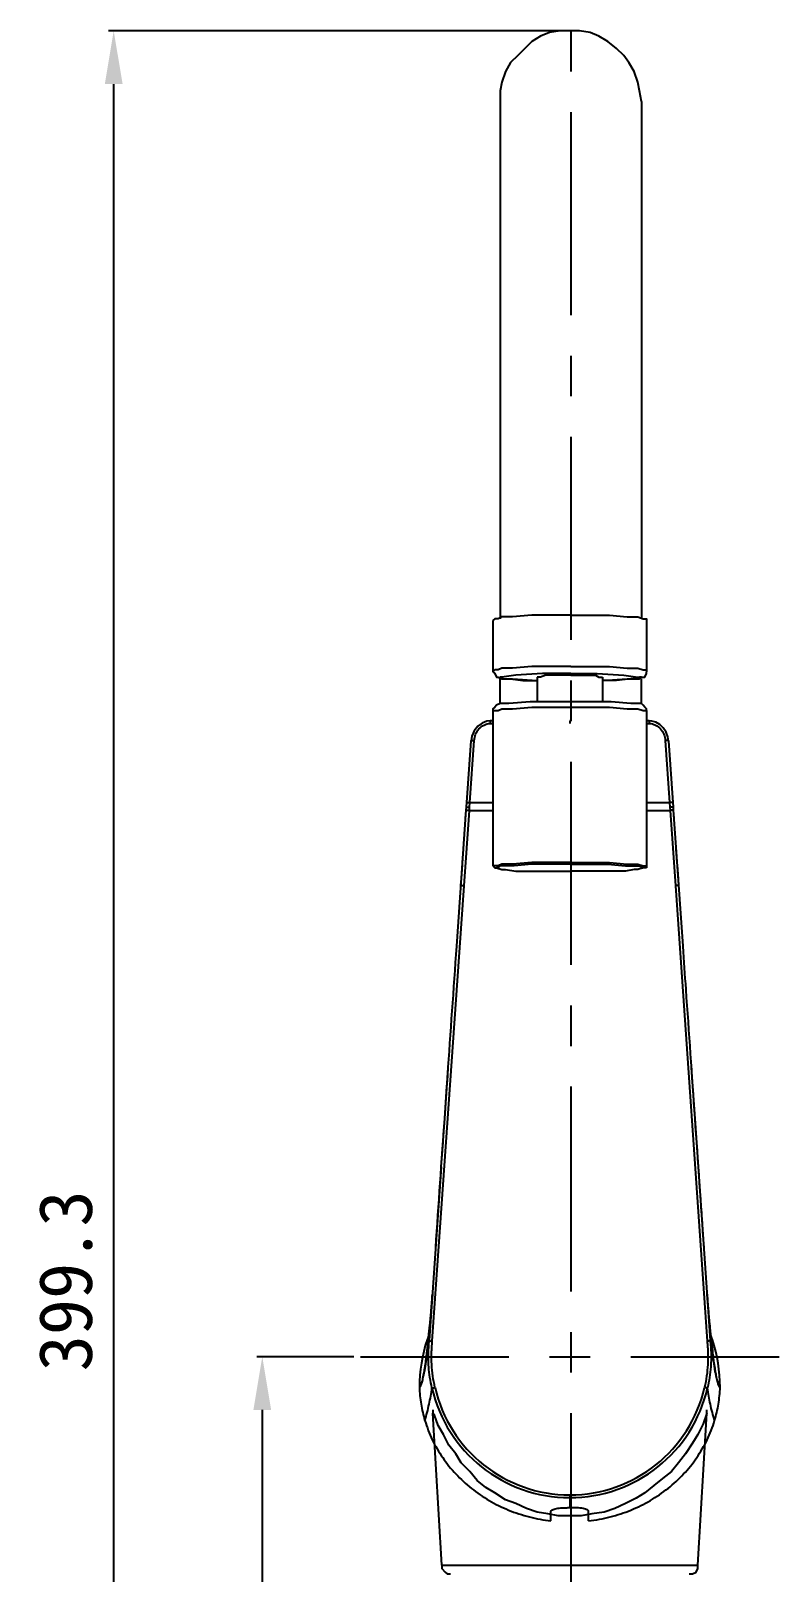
# Model space of a CAD drawing. Header units: millimetres. Extents: x 2041 to 2470, y 3885 to 4533.
# Drawn here: x 2041.2 to 2160.7, y 4262.7 to 4508.9 of the extents above; entities that cross this region are included whole.
import ezdxf

# ---------------------------------------------------------------- set-up
doc = ezdxf.new("R2010")
doc.units = ezdxf.units.MM
doc.styles.get("Standard").update_dxf_attribs({"font": ''})
doc.styles.get('Standard').set_extended_font_data('SimSun')
doc.dimstyles.new('ISO-25-2bei', dxfattribs={"dimscale": 1.7, "dimtxt": 5, "dimasz": 5, "dimexe": 0.5, "dimexo": 0.625, "dimgap": 2, "dimtad": 1, "dimdec": 1, "dimdsep": 46, "dimtxsty": 'Standard', "dimcen": 2.5, "dimclrd": 1, "dimclre": 1, "dimclrt": 3, "dimadec": 0, "dimazin": 0, "dimtfac": 1, "dimtdec": 1, "dimtmove": 0, "dimatfit": 3, "dimfxl": 0, "dimarcsym": 0})

# ---------------------------------------------------------------- blocks, each defined once
blk = doc.blocks.new('*D0')
at = {"color": 1, "lineweight": -2, "transparency": 16777216}
for p, q in [((2092.79, 4297.11), (2077.34, 4297.11)), ((2078.19, 4288.61), (2078.19, 4118.11)), ((2098.72, 4109.61), (2077.34, 4109.61))]:
    blk.add_line(p, q, dxfattribs=at)
at = {"color": 1, "transparency": 16777216}
for points in [[(2076.77, 4288.61), (2079.61, 4288.61), (2078.19, 4297.11)], [(2076.77, 4118.11), (2079.61, 4118.11), (2078.19, 4109.61)]]:
    blk.add_solid(points, dxfattribs=at)
at = {"layer": 'Defpoints', "color": 0, "transparency": 16777216}
for p in [(2093.86, 4297.11), (2078.19, 4109.61), (2099.78, 4109.61)]:
    blk.add_point(p, dxfattribs=at)
at = {"color": 3, "transparency": 16777216, "insert": (2070.54, 4203.36), "char_height": 8.5, "attachment_point": 5, "rotation": 90}
blk.add_mtext('187.5', dxfattribs=at)
blk = doc.blocks.new('*D1')
at = {"color": 1, "lineweight": -2, "transparency": 16777216}
for p, q in [((2126.24, 4508.86), (2053.62, 4508.86)), ((2054.47, 4118.11), (2054.47, 4500.36)), ((2086.97, 4109.61), (2053.62, 4109.61))]:
    blk.add_line(p, q, dxfattribs=at)
at = {"color": 1, "transparency": 16777216}
for points in [[(2053.05, 4500.36), (2055.89, 4500.36), (2054.47, 4508.86)], [(2053.05, 4118.11), (2055.89, 4118.11), (2054.47, 4109.61)]]:
    blk.add_solid(points, dxfattribs=at)
at = {"layer": 'Defpoints', "color": 0, "transparency": 16777216}
for p in [(2054.47, 4508.86), (2127.3, 4508.86), (2088.03, 4109.61)]:
    blk.add_point(p, dxfattribs=at)
at = {"color": 3, "transparency": 16777216, "insert": (2046.82, 4309.23), "char_height": 8.5, "attachment_point": 5, "rotation": 90}
blk.add_mtext('399.3', dxfattribs=at)

msp = doc.modelspace()

# ---------------------------------------------------------------- linework, layer by layer
at = {"color": 7, "linetype": 'Continuous'}
for p, q in [((2114.58, 4398.64), (2114.58, 4398.23)), ((2115.01, 4398.64), (2114.58, 4398.64)), ((2114.58, 4398.23), (2115.01, 4398.23)), ((2127.27, 4398.64), (2127.27, 4398.23)), ((2127.42, 4398.64), (2127.27, 4398.64)), ((2139.96, 4398.64), (2139.55, 4398.64)), ((2139.55, 4398.23), (2139.96, 4398.23)), ((2139.96, 4398.64), (2139.96, 4398.23)), ((2110.78, 4384.88), (2111.52, 4395.48)), ((2111.33, 4385.62), (2112.02, 4395.54)), ((2142.52, 4395.54), (2143.22, 4385.62)), ((2143.02, 4395.48), (2143.76, 4384.88)), ((2109.23, 4362.66), (2110.75, 4384.44)), ((2110.41, 4372.34), (2111.25, 4384.37)), ((2110.75, 4384.44), (2110.78, 4384.88)), ((2111.25, 4384.37), (2111.28, 4384.86)), ((2111.25, 4384.37), (2115.01, 4384.37)), ((2111.28, 4384.86), (2111.33, 4385.62)), ((2111.33, 4385.62), (2115.01, 4385.62)), ((2139.55, 4385.62), (2143.22, 4385.62)), ((2139.55, 4384.37), (2143.3, 4384.37)), ((2143.22, 4385.62), (2143.26, 4384.86)), ((2143.26, 4384.86), (2143.3, 4384.37)), ((2143.3, 4384.37), (2144.14, 4372.34)), ((2143.76, 4384.88), (2143.79, 4384.44)), ((2143.79, 4384.44), (2145.31, 4362.66)), ((2110.65, 4383.03), (2110.7, 4383.79)), ((2143.84, 4383.79), (2143.89, 4383.03)), ((2110.16, 4376.06), (2110.31, 4378.19)), ((2144.23, 4378.19), (2144.38, 4376.06)), ((2109.98, 4373.41), (2110.14, 4375.66)), ((2144.41, 4375.66), (2144.57, 4373.37)), ((2105.33, 4299.6), (2110.41, 4372.34)), ((2109.91, 4372.41), (2109.98, 4373.41)), ((2144.14, 4372.34), (2149.21, 4299.6)), ((2144.57, 4373.37), (2144.63, 4372.41)), ((2107.31, 4335.18), (2107.87, 4343.23)), ((2146.67, 4343.23), (2147.23, 4335.17)), ((2106.77, 4327.44), (2107.31, 4335.18)), ((2147.23, 4335.17), (2147.77, 4327.44)), ((2106.77, 4327.44), (2104.83, 4299.68)), ((2147.77, 4327.44), (2149.71, 4299.68)), ((2106.26, 4320.09), (2106.32, 4320.98)), ((2148.22, 4320.98), (2148.29, 4320.09)), ((2105.35, 4307.1), (2105.35, 4307.1)), ((2149.2, 4307.1), (2149.2, 4307.1)), ((2105.14, 4304.45), (2105.15, 4304.63)), ((2149.39, 4304.63), (2149.41, 4304.45)), ((2104.91, 4301.93), (2104.66, 4299.4)), ((2104.9, 4301.73), (2104.93, 4302.14)), ((2149.61, 4302.14), (2149.65, 4301.73)), ((2104.67, 4299.51), (2104.69, 4299.69)), ((2104.78, 4298.95), (2104.83, 4299.68)), ((2149.71, 4299.68), (2149.76, 4298.96)), ((2149.85, 4299.69), (2149.87, 4299.51)), ((2150.16, 4297.05), (2149.88, 4299.41)), ((2104.03, 4294.66), (2104.03, 4294.66)), ((2104.03, 4294.59), (2104.03, 4294.65)), ((2150.51, 4294.66), (2150.51, 4294.66)), ((2150.51, 4294.65), (2150.52, 4294.59)), ((2127.27, 4275.04), (2127.27, 4273.01)), ((2124.27, 4270.9), (2124.27, 4272.39)), ((2130.27, 4270.9), (2130.27, 4272.39))]:
    msp.add_line(p, q, dxfattribs=at)
for points in [[(2114.58, 4398.64), (2114.06, 4398.59), (2113.28, 4398.31), (2112.58, 4397.81), (2112.02, 4397.09), (2111.65, 4396.22), (2111.52, 4395.48)], [(2143.02, 4395.48), (2142.93, 4396.1), (2142.64, 4396.88), (2142.21, 4397.54), (2141.66, 4398.07), (2141.02, 4398.43), (2140.35, 4398.61), (2139.96, 4398.64)], [(2105.35, 4307.1), (2105.14, 4304.5), (2104.91, 4301.93)], [(2149.88, 4299.41), (2149.63, 4301.93), (2149.4, 4304.5), (2149.2, 4307.1)], [(2104.66, 4299.4), (2104.38, 4297.05), (2104.12, 4295.21), (2104.03, 4294.66)], [(2150.51, 4294.66), (2150.42, 4295.21), (2150.16, 4297.05)]]:
    msp.add_lwpolyline(points, dxfattribs=at)
for centre, radius, start, end in [((1833.21, 4327.24), 272.89, 355.2466, 355.7668), ((2427.93, 4327.76), 279.5, 184.2393, 184.7465), ((1858.93, 4325.08), 247.08, 354.6738, 355.2113), ((2399.58, 4325.43), 251.06, 184.7929, 185.3214), ((2127.25, 4292.25), 23.97, 160.1517, 161.6425), ((1912.88, 4319.92), 192.88, 353.9786, 354.5897), ((2351.64, 4320.92), 202.9, 185.425, 186.0064), ((2127.33, 4292.26), 23.94, 19.8485, 20.8928), ((2127.29, 4292.25), 23.97, 18.3575, 19.8484), ((2127.35, 4292.22), 24.08, 161.6491, 179.9637), ((1997.8, 4310.65), 107.45, 352.8185, 353.7481), ((1955.21, 4315.45), 150.31, 353.6992, 353.9147), ((2302.96, 4315.84), 153.96, 186.0896, 186.2978), ((2265.09, 4311.64), 115.85, 186.285, 187.1478), ((2127.19, 4292.22), 24.08, 0.0363, 18.3509), ((2018.22, 4308.1), 86.87, 352.5413, 352.806), ((2237.64, 4308.27), 88.2, 187.1961, 187.4553), ((2066.25, 4301.11), 38.34, 350.3014, 350.9075), ((2058.81, 4302.31), 45.87, 350.8925, 351.1892), ((2196.65, 4302.45), 46.8, 188.8142, 189.1017), ((2189.78, 4301.35), 39.84, 189.1006, 189.6871), ((2127.26, 4297.17), 22.56, 192.9066, 270.0309), ((2127.27, 4297.11), 22.06, 192.8533, 270.0154), ((2127.28, 4297.11), 22.06, 269.9837, 347.1476), ((2127.28, 4297.17), 22.56, 269.9682, 347.0943)]:
    msp.add_arc(centre, radius, start, end, dxfattribs=at)
for points, knots in [([(2138.7, 4497.58), (2138.7, 4497.58), (2138.42, 4499.27), (2138.42, 4499.27), (2138.42, 4499.27), (2138.42, 4499.27), (2138.14, 4500.68), (2138.14, 4500.68), (2138.14, 4500.68), (2138.14, 4500.68), (2137.57, 4502.37), (2137.57, 4502.37), (2137.57, 4502.37), (2137.57, 4502.37), (2136.73, 4503.78), (2136.73, 4503.78), (2136.73, 4503.78), (2136.73, 4503.78), (2135.88, 4504.91), (2135.88, 4504.91), (2135.88, 4504.91), (2135.88, 4504.91), (2134.75, 4506.04), (2134.75, 4506.04), (2134.75, 4506.04), (2134.75, 4506.04), (2133.34, 4507.17), (2133.34, 4507.17), (2133.34, 4507.17), (2133.34, 4507.17), (2131.93, 4508.01), (2131.93, 4508.01), (2131.93, 4508.01), (2131.93, 4508.01), (2130.52, 4508.58), (2130.52, 4508.58), (2130.52, 4508.58), (2130.52, 4508.58), (2128.83, 4508.86), (2128.83, 4508.86), (2128.83, 4508.86), (2128.83, 4508.86), (2127.42, 4508.86), (2127.42, 4508.86), (2127.42, 4508.86), (2127.42, 4508.86), (2125.73, 4508.86), (2125.73, 4508.86), (2125.73, 4508.86), (2125.73, 4508.86), (2124.04, 4508.58), (2124.04, 4508.58), (2124.04, 4508.58), (2124.04, 4508.58), (2122.62, 4508.01), (2122.62, 4508.01), (2122.62, 4508.01), (2122.62, 4508.01), (2121.21, 4507.17), (2121.21, 4507.17), (2121.21, 4507.17), (2121.21, 4507.17), (2120.09, 4506.04), (2120.09, 4506.04), (2120.09, 4506.04), (2120.09, 4506.04), (2118.96, 4504.91), (2118.96, 4504.91), (2118.96, 4504.91), (2118.96, 4504.91), (2117.83, 4503.78), (2117.83, 4503.78), (2117.83, 4503.78), (2117.83, 4503.78), (2116.99, 4502.37), (2116.99, 4502.37), (2116.99, 4502.37), (2116.99, 4502.37), (2116.42, 4500.68), (2116.42, 4500.68), (2116.42, 4500.68), (2116.42, 4500.68), (2116.14, 4499.27), (2116.14, 4499.27), (2116.14, 4499.27), (2116.14, 4499.27), (2116.14, 4497.58), (2116.14, 4497.58)], [0, 0, 0, 0, 0.045455, 0.045455, 0.045455, 0.045455, 0.090909, 0.090909, 0.090909, 0.090909, 0.136364, 0.136364, 0.136364, 0.136364, 0.181818, 0.181818, 0.181818, 0.181818, 0.227273, 0.227273, 0.227273, 0.227273, 0.272727, 0.272727, 0.272727, 0.272727, 0.318182, 0.318182, 0.318182, 0.318182, 0.363636, 0.363636, 0.363636, 0.363636, 0.409091, 0.409091, 0.409091, 0.409091, 0.454545, 0.454545, 0.454545, 0.454545, 0.5, 0.5, 0.5, 0.5, 0.545455, 0.545455, 0.545455, 0.545455, 0.590909, 0.590909, 0.590909, 0.590909, 0.636364, 0.636364, 0.636364, 0.636364, 0.681818, 0.681818, 0.681818, 0.681818, 0.727273, 0.727273, 0.727273, 0.727273, 0.772727, 0.772727, 0.772727, 0.772727, 0.818182, 0.818182, 0.818182, 0.818182, 0.863636, 0.863636, 0.863636, 0.863636, 0.909091, 0.909091, 0.909091, 0.909091, 0.954545, 0.954545, 0.954545, 0.954545, 1, 1, 1, 1]), ([(2127.42, 4415.53), (2127.42, 4415.53), (2121.21, 4415.53), (2121.21, 4415.53), (2121.21, 4415.53), (2121.21, 4415.53), (2118.11, 4415.25), (2118.11, 4415.25), (2118.11, 4415.25), (2118.11, 4415.25), (2116.42, 4415.25), (2116.42, 4415.25), (2116.42, 4415.25), (2116.42, 4415.25), (2115.86, 4414.97), (2115.86, 4414.97), (2115.86, 4414.97), (2115.86, 4414.97), (2115.29, 4414.97), (2115.29, 4414.97), (2115.29, 4414.97), (2115.29, 4414.97), (2115.01, 4414.68), (2115.01, 4414.68)], [0, 0, 0, 0, 0.166667, 0.166667, 0.166667, 0.166667, 0.333333, 0.333333, 0.333333, 0.333333, 0.5, 0.5, 0.5, 0.5, 0.666667, 0.666667, 0.666667, 0.666667, 0.833333, 0.833333, 0.833333, 0.833333, 1, 1, 1, 1]), ([(2127.42, 4415.53), (2127.42, 4415.53), (2133.62, 4415.53), (2133.62, 4415.53), (2133.62, 4415.53), (2133.62, 4415.53), (2136.45, 4415.25), (2136.45, 4415.25), (2136.45, 4415.25), (2136.45, 4415.25), (2138.14, 4415.25), (2138.14, 4415.25), (2138.14, 4415.25), (2138.14, 4415.25), (2138.98, 4414.97), (2138.98, 4414.97), (2138.98, 4414.97), (2138.98, 4414.97), (2139.26, 4414.97), (2139.26, 4414.97), (2139.26, 4414.97), (2139.26, 4414.97), (2139.55, 4414.97), (2139.55, 4414.97), (2139.55, 4414.97), (2139.55, 4414.97), (2139.55, 4414.68), (2139.55, 4414.68)], [0, 0, 0, 0, 0.142857, 0.142857, 0.142857, 0.142857, 0.285714, 0.285714, 0.285714, 0.285714, 0.428571, 0.428571, 0.428571, 0.428571, 0.571429, 0.571429, 0.571429, 0.571429, 0.714286, 0.714286, 0.714286, 0.714286, 0.857143, 0.857143, 0.857143, 0.857143, 1, 1, 1, 1]), ([(2127.42, 4407.35), (2127.42, 4407.35), (2121.21, 4407.35), (2121.21, 4407.35), (2121.21, 4407.35), (2121.21, 4407.35), (2118.11, 4407.07), (2118.11, 4407.07), (2118.11, 4407.07), (2118.11, 4407.07), (2116.42, 4407.07), (2116.42, 4407.07), (2116.42, 4407.07), (2116.42, 4407.07), (2115.86, 4406.79), (2115.86, 4406.79), (2115.86, 4406.79), (2115.86, 4406.79), (2115.29, 4406.79), (2115.29, 4406.79), (2115.29, 4406.79), (2115.29, 4406.79), (2115.01, 4406.51), (2115.01, 4406.51)], [0, 0, 0, 0, 0.166667, 0.166667, 0.166667, 0.166667, 0.333333, 0.333333, 0.333333, 0.333333, 0.5, 0.5, 0.5, 0.5, 0.666667, 0.666667, 0.666667, 0.666667, 0.833333, 0.833333, 0.833333, 0.833333, 1, 1, 1, 1]), ([(2115.01, 4406.51), (2115.01, 4406.51), (2115.29, 4406.22), (2115.29, 4406.22), (2115.29, 4406.22), (2115.29, 4406.22), (2115.57, 4405.66), (2115.57, 4405.66), (2115.57, 4405.66), (2115.57, 4405.66), (2115.86, 4405.66), (2115.86, 4405.66), (2115.86, 4405.66), (2115.86, 4405.66), (2116.42, 4405.38), (2116.42, 4405.38), (2116.42, 4405.38), (2116.42, 4405.38), (2118.11, 4405.38), (2118.11, 4405.38), (2118.11, 4405.38), (2118.11, 4405.38), (2122.06, 4405.1), (2122.06, 4405.1)], [0, 0, 0, 0, 0.166667, 0.166667, 0.166667, 0.166667, 0.333333, 0.333333, 0.333333, 0.333333, 0.5, 0.5, 0.5, 0.5, 0.666667, 0.666667, 0.666667, 0.666667, 0.833333, 0.833333, 0.833333, 0.833333, 1, 1, 1, 1]), ([(2127.42, 4406.22), (2127.42, 4406.22), (2122.91, 4406.22), (2122.91, 4406.22), (2122.91, 4406.22), (2122.91, 4406.22), (2118.68, 4405.94), (2118.68, 4405.94), (2118.68, 4405.94), (2118.68, 4405.94), (2116.42, 4405.66), (2116.42, 4405.66), (2116.42, 4405.66), (2116.42, 4405.66), (2116.14, 4405.66), (2116.14, 4405.66), (2116.14, 4405.66), (2116.14, 4405.66), (2116.7, 4405.38), (2116.7, 4405.38), (2116.7, 4405.38), (2116.7, 4405.38), (2117.83, 4405.38), (2117.83, 4405.38), (2117.83, 4405.38), (2117.83, 4405.38), (2119.8, 4405.1), (2119.8, 4405.1), (2119.8, 4405.1), (2119.8, 4405.1), (2122.06, 4405.1), (2122.06, 4405.1)], [0, 0, 0, 0, 0.125, 0.125, 0.125, 0.125, 0.25, 0.25, 0.25, 0.25, 0.375, 0.375, 0.375, 0.375, 0.5, 0.5, 0.5, 0.5, 0.625, 0.625, 0.625, 0.625, 0.75, 0.75, 0.75, 0.75, 0.875, 0.875, 0.875, 0.875, 1, 1, 1, 1]), ([(2127.42, 4407.35), (2127.42, 4407.35), (2133.62, 4407.35), (2133.62, 4407.35), (2133.62, 4407.35), (2133.62, 4407.35), (2136.45, 4407.07), (2136.45, 4407.07), (2136.45, 4407.07), (2136.45, 4407.07), (2138.14, 4407.07), (2138.14, 4407.07), (2138.14, 4407.07), (2138.14, 4407.07), (2138.98, 4406.79), (2138.98, 4406.79), (2138.98, 4406.79), (2138.98, 4406.79), (2139.26, 4406.79), (2139.26, 4406.79), (2139.26, 4406.79), (2139.26, 4406.79), (2139.55, 4406.79), (2139.55, 4406.79), (2139.55, 4406.79), (2139.55, 4406.79), (2139.55, 4406.51), (2139.55, 4406.51)], [0, 0, 0, 0, 0.142857, 0.142857, 0.142857, 0.142857, 0.285714, 0.285714, 0.285714, 0.285714, 0.428571, 0.428571, 0.428571, 0.428571, 0.571429, 0.571429, 0.571429, 0.571429, 0.714286, 0.714286, 0.714286, 0.714286, 0.857143, 0.857143, 0.857143, 0.857143, 1, 1, 1, 1]), ([(2127.42, 4406.22), (2127.42, 4406.22), (2131.65, 4406.22), (2131.65, 4406.22), (2131.65, 4406.22), (2131.65, 4406.22), (2135.88, 4405.94), (2135.88, 4405.94), (2135.88, 4405.94), (2135.88, 4405.94), (2138.14, 4405.66), (2138.14, 4405.66), (2138.14, 4405.66), (2138.14, 4405.66), (2138.42, 4405.66), (2138.42, 4405.66), (2138.42, 4405.66), (2138.42, 4405.66), (2138.7, 4405.66), (2138.7, 4405.66), (2138.7, 4405.66), (2138.7, 4405.66), (2138.42, 4405.66), (2138.42, 4405.66), (2138.42, 4405.66), (2138.42, 4405.66), (2138.14, 4405.38), (2138.14, 4405.38), (2138.14, 4405.38), (2138.14, 4405.38), (2137.01, 4405.38), (2137.01, 4405.38), (2137.01, 4405.38), (2137.01, 4405.38), (2134.75, 4405.1), (2134.75, 4405.1), (2134.75, 4405.1), (2134.75, 4405.1), (2132.5, 4405.1), (2132.5, 4405.1)], [0, 0, 0, 0, 0.1, 0.1, 0.1, 0.1, 0.2, 0.2, 0.2, 0.2, 0.3, 0.3, 0.3, 0.3, 0.4, 0.4, 0.4, 0.4, 0.5, 0.5, 0.5, 0.5, 0.6, 0.6, 0.6, 0.6, 0.7, 0.7, 0.7, 0.7, 0.8, 0.8, 0.8, 0.8, 0.9, 0.9, 0.9, 0.9, 1, 1, 1, 1]), ([(2132.5, 4405.1), (2132.5, 4405.1), (2136.45, 4405.38), (2136.45, 4405.38), (2136.45, 4405.38), (2136.45, 4405.38), (2138.42, 4405.38), (2138.42, 4405.38), (2138.42, 4405.38), (2138.42, 4405.38), (2138.7, 4405.66), (2138.7, 4405.66), (2138.7, 4405.66), (2138.7, 4405.66), (2139.26, 4405.66), (2139.26, 4405.66), (2139.26, 4405.66), (2139.26, 4405.66), (2139.55, 4406.22), (2139.55, 4406.22), (2139.55, 4406.22), (2139.55, 4406.22), (2139.55, 4406.51), (2139.55, 4406.51)], [0, 0, 0, 0, 0.166667, 0.166667, 0.166667, 0.166667, 0.333333, 0.333333, 0.333333, 0.333333, 0.5, 0.5, 0.5, 0.5, 0.666667, 0.666667, 0.666667, 0.666667, 0.833333, 0.833333, 0.833333, 0.833333, 1, 1, 1, 1]), ([(2127.42, 4405.94), (2127.42, 4405.94), (2124.6, 4405.94), (2124.6, 4405.94), (2124.6, 4405.94), (2124.6, 4405.94), (2123.47, 4405.94), (2123.47, 4405.94), (2123.47, 4405.94), (2123.47, 4405.94), (2122.62, 4405.66), (2122.62, 4405.66), (2122.62, 4405.66), (2122.62, 4405.66), (2122.34, 4405.66), (2122.34, 4405.66), (2122.34, 4405.66), (2122.34, 4405.66), (2122.06, 4405.66), (2122.06, 4405.66)], [0, 0, 0, 0, 0.2, 0.2, 0.2, 0.2, 0.4, 0.4, 0.4, 0.4, 0.6, 0.6, 0.6, 0.6, 0.8, 0.8, 0.8, 0.8, 1, 1, 1, 1]), ([(2127.42, 4405.94), (2127.42, 4405.94), (2129.96, 4405.94), (2129.96, 4405.94), (2129.96, 4405.94), (2129.96, 4405.94), (2131.37, 4405.94), (2131.37, 4405.94), (2131.37, 4405.94), (2131.37, 4405.94), (2131.93, 4405.66), (2131.93, 4405.66), (2131.93, 4405.66), (2131.93, 4405.66), (2132.21, 4405.66), (2132.21, 4405.66), (2132.21, 4405.66), (2132.21, 4405.66), (2132.5, 4405.66), (2132.5, 4405.66)], [0, 0, 0, 0, 0.2, 0.2, 0.2, 0.2, 0.4, 0.4, 0.4, 0.4, 0.6, 0.6, 0.6, 0.6, 0.8, 0.8, 0.8, 0.8, 1, 1, 1, 1]), ([(2127.42, 4401.71), (2127.42, 4401.71), (2124.04, 4401.71), (2124.04, 4401.71), (2124.04, 4401.71), (2124.04, 4401.71), (2120.93, 4401.71), (2120.93, 4401.71), (2120.93, 4401.71), (2120.93, 4401.71), (2117.55, 4401.43), (2117.55, 4401.43), (2117.55, 4401.43), (2117.55, 4401.43), (2116.7, 4401.43), (2116.7, 4401.43), (2116.7, 4401.43), (2116.7, 4401.43), (2116.14, 4401.43), (2116.14, 4401.43), (2116.14, 4401.43), (2116.14, 4401.43), (2115.57, 4401.15), (2115.57, 4401.15), (2115.57, 4401.15), (2115.57, 4401.15), (2115.29, 4400.87), (2115.29, 4400.87), (2115.29, 4400.87), (2115.29, 4400.87), (2115.01, 4400.59), (2115.01, 4400.59), (2115.01, 4400.59), (2115.01, 4400.59), (2115.01, 4400.3), (2115.01, 4400.3)], [0, 0, 0, 0, 0.111111, 0.111111, 0.111111, 0.111111, 0.222222, 0.222222, 0.222222, 0.222222, 0.333333, 0.333333, 0.333333, 0.333333, 0.444444, 0.444444, 0.444444, 0.444444, 0.555556, 0.555556, 0.555556, 0.555556, 0.666667, 0.666667, 0.666667, 0.666667, 0.777778, 0.777778, 0.777778, 0.777778, 0.888889, 0.888889, 0.888889, 0.888889, 1, 1, 1, 1]), ([(2139.55, 4400.3), (2139.55, 4400.3), (2139.55, 4400.59), (2139.55, 4400.59), (2139.55, 4400.59), (2139.55, 4400.59), (2139.26, 4400.87), (2139.26, 4400.87), (2139.26, 4400.87), (2139.26, 4400.87), (2138.98, 4401.15), (2138.98, 4401.15), (2138.98, 4401.15), (2138.98, 4401.15), (2138.7, 4401.43), (2138.7, 4401.43), (2138.7, 4401.43), (2138.7, 4401.43), (2137.85, 4401.43), (2137.85, 4401.43), (2137.85, 4401.43), (2137.85, 4401.43), (2137.01, 4401.43), (2137.01, 4401.43), (2137.01, 4401.43), (2137.01, 4401.43), (2133.91, 4401.71), (2133.91, 4401.71), (2133.91, 4401.71), (2133.91, 4401.71), (2130.52, 4401.71), (2130.52, 4401.71), (2130.52, 4401.71), (2130.52, 4401.71), (2127.42, 4401.71), (2127.42, 4401.71)], [0, 0, 0, 0, 0.111111, 0.111111, 0.111111, 0.111111, 0.222222, 0.222222, 0.222222, 0.222222, 0.333333, 0.333333, 0.333333, 0.333333, 0.444444, 0.444444, 0.444444, 0.444444, 0.555556, 0.555556, 0.555556, 0.555556, 0.666667, 0.666667, 0.666667, 0.666667, 0.777778, 0.777778, 0.777778, 0.777778, 0.888889, 0.888889, 0.888889, 0.888889, 1, 1, 1, 1]), ([(2115.01, 4400.3), (2115.01, 4400.3), (2115.29, 4400.3), (2115.29, 4400.3), (2115.29, 4400.3), (2115.29, 4400.3), (2115.86, 4400.3), (2115.86, 4400.3), (2115.86, 4400.3), (2115.86, 4400.3), (2116.42, 4400.59), (2116.42, 4400.59), (2116.42, 4400.59), (2116.42, 4400.59), (2118.11, 4400.59), (2118.11, 4400.59), (2118.11, 4400.59), (2118.11, 4400.59), (2121.21, 4400.87), (2121.21, 4400.87), (2121.21, 4400.87), (2121.21, 4400.87), (2127.42, 4400.87), (2127.42, 4400.87)], [0, 0, 0, 0, 0.166667, 0.166667, 0.166667, 0.166667, 0.333333, 0.333333, 0.333333, 0.333333, 0.5, 0.5, 0.5, 0.5, 0.666667, 0.666667, 0.666667, 0.666667, 0.833333, 0.833333, 0.833333, 0.833333, 1, 1, 1, 1]), ([(2127.42, 4400.87), (2127.42, 4400.87), (2133.62, 4400.87), (2133.62, 4400.87), (2133.62, 4400.87), (2133.62, 4400.87), (2136.45, 4400.59), (2136.45, 4400.59), (2136.45, 4400.59), (2136.45, 4400.59), (2138.14, 4400.59), (2138.14, 4400.59), (2138.14, 4400.59), (2138.14, 4400.59), (2138.98, 4400.3), (2138.98, 4400.3), (2138.98, 4400.3), (2138.98, 4400.3), (2139.26, 4400.3), (2139.26, 4400.3), (2139.26, 4400.3), (2139.26, 4400.3), (2139.55, 4400.3), (2139.55, 4400.3)], [0, 0, 0, 0, 0.166667, 0.166667, 0.166667, 0.166667, 0.333333, 0.333333, 0.333333, 0.333333, 0.5, 0.5, 0.5, 0.5, 0.666667, 0.666667, 0.666667, 0.666667, 0.833333, 0.833333, 0.833333, 0.833333, 1, 1, 1, 1]), ([(2127.42, 4376.06), (2127.42, 4376.06), (2121.21, 4376.06), (2121.21, 4376.06), (2121.21, 4376.06), (2121.21, 4376.06), (2118.11, 4375.77), (2118.11, 4375.77), (2118.11, 4375.77), (2118.11, 4375.77), (2116.42, 4375.77), (2116.42, 4375.77), (2116.42, 4375.77), (2116.42, 4375.77), (2115.86, 4375.49), (2115.86, 4375.49), (2115.86, 4375.49), (2115.86, 4375.49), (2115.29, 4375.49), (2115.29, 4375.49), (2115.29, 4375.49), (2115.29, 4375.49), (2115.01, 4375.49), (2115.01, 4375.49)], [0, 0, 0, 0, 0.166667, 0.166667, 0.166667, 0.166667, 0.333333, 0.333333, 0.333333, 0.333333, 0.5, 0.5, 0.5, 0.5, 0.666667, 0.666667, 0.666667, 0.666667, 0.833333, 0.833333, 0.833333, 0.833333, 1, 1, 1, 1]), ([(2127.42, 4375.77), (2127.42, 4375.77), (2121.21, 4375.77), (2121.21, 4375.77), (2121.21, 4375.77), (2121.21, 4375.77), (2118.39, 4375.49), (2118.39, 4375.49), (2118.39, 4375.49), (2118.39, 4375.49), (2116.99, 4375.49), (2116.99, 4375.49), (2116.99, 4375.49), (2116.99, 4375.49), (2116.14, 4375.49), (2116.14, 4375.49), (2116.14, 4375.49), (2116.14, 4375.49), (2115.86, 4375.21), (2115.86, 4375.21), (2115.86, 4375.21), (2115.86, 4375.21), (2115.57, 4375.21), (2115.57, 4375.21)], [0, 0, 0, 0, 0.166667, 0.166667, 0.166667, 0.166667, 0.333333, 0.333333, 0.333333, 0.333333, 0.5, 0.5, 0.5, 0.5, 0.666667, 0.666667, 0.666667, 0.666667, 0.833333, 0.833333, 0.833333, 0.833333, 1, 1, 1, 1]), ([(2115.57, 4375.21), (2115.57, 4375.21), (2116.42, 4374.93), (2116.42, 4374.93), (2116.42, 4374.93), (2116.42, 4374.93), (2116.99, 4374.93), (2116.99, 4374.93), (2116.99, 4374.93), (2116.99, 4374.93), (2118.68, 4374.65), (2118.68, 4374.65), (2118.68, 4374.65), (2118.68, 4374.65), (2121.5, 4374.65), (2121.5, 4374.65), (2121.5, 4374.65), (2121.5, 4374.65), (2127.42, 4374.65), (2127.42, 4374.65)], [0, 0, 0, 0, 0.2, 0.2, 0.2, 0.2, 0.4, 0.4, 0.4, 0.4, 0.6, 0.6, 0.6, 0.6, 0.8, 0.8, 0.8, 0.8, 1, 1, 1, 1]), ([(2127.42, 4376.06), (2127.42, 4376.06), (2133.62, 4376.06), (2133.62, 4376.06), (2133.62, 4376.06), (2133.62, 4376.06), (2136.45, 4375.77), (2136.45, 4375.77), (2136.45, 4375.77), (2136.45, 4375.77), (2138.14, 4375.77), (2138.14, 4375.77), (2138.14, 4375.77), (2138.14, 4375.77), (2138.98, 4375.49), (2138.98, 4375.49), (2138.98, 4375.49), (2138.98, 4375.49), (2139.26, 4375.49), (2139.26, 4375.49), (2139.26, 4375.49), (2139.26, 4375.49), (2139.55, 4375.49), (2139.55, 4375.49)], [0, 0, 0, 0, 0.166667, 0.166667, 0.166667, 0.166667, 0.333333, 0.333333, 0.333333, 0.333333, 0.5, 0.5, 0.5, 0.5, 0.666667, 0.666667, 0.666667, 0.666667, 0.833333, 0.833333, 0.833333, 0.833333, 1, 1, 1, 1]), ([(2127.42, 4375.77), (2127.42, 4375.77), (2133.34, 4375.77), (2133.34, 4375.77), (2133.34, 4375.77), (2133.34, 4375.77), (2136.16, 4375.49), (2136.16, 4375.49), (2136.16, 4375.49), (2136.16, 4375.49), (2137.85, 4375.49), (2137.85, 4375.49), (2137.85, 4375.49), (2137.85, 4375.49), (2138.42, 4375.49), (2138.42, 4375.49), (2138.42, 4375.49), (2138.42, 4375.49), (2138.98, 4375.21), (2138.98, 4375.21)], [0, 0, 0, 0, 0.2, 0.2, 0.2, 0.2, 0.4, 0.4, 0.4, 0.4, 0.6, 0.6, 0.6, 0.6, 0.8, 0.8, 0.8, 0.8, 1, 1, 1, 1]), ([(2138.98, 4375.21), (2138.98, 4375.21), (2138.14, 4374.93), (2138.14, 4374.93), (2138.14, 4374.93), (2138.14, 4374.93), (2137.57, 4374.93), (2137.57, 4374.93), (2137.57, 4374.93), (2137.57, 4374.93), (2136.16, 4374.65), (2136.16, 4374.65), (2136.16, 4374.65), (2136.16, 4374.65), (2133.06, 4374.65), (2133.06, 4374.65), (2133.06, 4374.65), (2133.06, 4374.65), (2127.42, 4374.65), (2127.42, 4374.65)], [0, 0, 0, 0, 0.2, 0.2, 0.2, 0.2, 0.4, 0.4, 0.4, 0.4, 0.6, 0.6, 0.6, 0.6, 0.8, 0.8, 0.8, 0.8, 1, 1, 1, 1]), ([(2105.42, 4288.65), (2105.42, 4288.65), (2105.42, 4288.37), (2105.42, 4288.37), (2105.42, 4288.37), (2105.42, 4288.37), (2105.42, 4288.08), (2105.42, 4288.08)], [0, 0, 0, 0, 0.5, 0.5, 0.5, 0.5, 1, 1, 1, 1]), ([(2149.14, 4288.08), (2149.14, 4288.08), (2148.57, 4286.39), (2148.57, 4286.39), (2148.57, 4286.39), (2148.57, 4286.39), (2147.73, 4284.7), (2147.73, 4284.7), (2147.73, 4284.7), (2147.73, 4284.7), (2146.88, 4283.29), (2146.88, 4283.29), (2146.88, 4283.29), (2146.88, 4283.29), (2145.75, 4281.6), (2145.75, 4281.6), (2145.75, 4281.6), (2145.75, 4281.6), (2144.63, 4280.19), (2144.63, 4280.19), (2144.63, 4280.19), (2144.63, 4280.19), (2143.5, 4278.78), (2143.5, 4278.78), (2143.5, 4278.78), (2143.5, 4278.78), (2142.09, 4277.65), (2142.09, 4277.65), (2142.09, 4277.65), (2142.09, 4277.65), (2140.68, 4276.53), (2140.68, 4276.53), (2140.68, 4276.53), (2140.68, 4276.53), (2139.26, 4275.4), (2139.26, 4275.4), (2139.26, 4275.4), (2139.26, 4275.4), (2137.85, 4274.55), (2137.85, 4274.55), (2137.85, 4274.55), (2137.85, 4274.55), (2136.16, 4273.7), (2136.16, 4273.7), (2136.16, 4273.7), (2136.16, 4273.7), (2134.47, 4272.86), (2134.47, 4272.86), (2134.47, 4272.86), (2134.47, 4272.86), (2132.78, 4272.29), (2132.78, 4272.29), (2132.78, 4272.29), (2132.78, 4272.29), (2130.8, 4272.01), (2130.8, 4272.01), (2130.8, 4272.01), (2130.8, 4272.01), (2129.11, 4271.73), (2129.11, 4271.73), (2129.11, 4271.73), (2129.11, 4271.73), (2127.42, 4271.73), (2127.42, 4271.73)], [0, 0, 0, 0, 0.0625, 0.0625, 0.0625, 0.0625, 0.125, 0.125, 0.125, 0.125, 0.1875, 0.1875, 0.1875, 0.1875, 0.25, 0.25, 0.25, 0.25, 0.3125, 0.3125, 0.3125, 0.3125, 0.375, 0.375, 0.375, 0.375, 0.4375, 0.4375, 0.4375, 0.4375, 0.5, 0.5, 0.5, 0.5, 0.5625, 0.5625, 0.5625, 0.5625, 0.625, 0.625, 0.625, 0.625, 0.6875, 0.6875, 0.6875, 0.6875, 0.75, 0.75, 0.75, 0.75, 0.8125, 0.8125, 0.8125, 0.8125, 0.875, 0.875, 0.875, 0.875, 0.9375, 0.9375, 0.9375, 0.9375, 1, 1, 1, 1]), ([(2149.14, 4288.08), (2149.14, 4288.08), (2149.14, 4288.37), (2149.14, 4288.37), (2149.14, 4288.37), (2149.14, 4288.37), (2149.14, 4288.65), (2149.14, 4288.65)], [0, 0, 0, 0, 0.5, 0.5, 0.5, 0.5, 1, 1, 1, 1]), ([(2127.42, 4271.73), (2127.42, 4271.73), (2125.44, 4271.73), (2125.44, 4271.73), (2125.44, 4271.73), (2125.44, 4271.73), (2123.75, 4272.01), (2123.75, 4272.01), (2123.75, 4272.01), (2123.75, 4272.01), (2122.06, 4272.29), (2122.06, 4272.29), (2122.06, 4272.29), (2122.06, 4272.29), (2120.37, 4272.86), (2120.37, 4272.86), (2120.37, 4272.86), (2120.37, 4272.86), (2118.68, 4273.7), (2118.68, 4273.7), (2118.68, 4273.7), (2118.68, 4273.7), (2116.99, 4274.27), (2116.99, 4274.27), (2116.99, 4274.27), (2116.99, 4274.27), (2115.29, 4275.4), (2115.29, 4275.4), (2115.29, 4275.4), (2115.29, 4275.4), (2113.88, 4276.24), (2113.88, 4276.24), (2113.88, 4276.24), (2113.88, 4276.24), (2112.47, 4277.37), (2112.47, 4277.37), (2112.47, 4277.37), (2112.47, 4277.37), (2111.34, 4278.78), (2111.34, 4278.78), (2111.34, 4278.78), (2111.34, 4278.78), (2109.93, 4280.19), (2109.93, 4280.19), (2109.93, 4280.19), (2109.93, 4280.19), (2109.09, 4281.6), (2109.09, 4281.6), (2109.09, 4281.6), (2109.09, 4281.6), (2107.96, 4283.01), (2107.96, 4283.01), (2107.96, 4283.01), (2107.96, 4283.01), (2107.11, 4284.7), (2107.11, 4284.7), (2107.11, 4284.7), (2107.11, 4284.7), (2106.27, 4286.11), (2106.27, 4286.11), (2106.27, 4286.11), (2106.27, 4286.11), (2105.7, 4287.8), (2105.7, 4287.8)], [0, 0, 0, 0, 0.0625, 0.0625, 0.0625, 0.0625, 0.125, 0.125, 0.125, 0.125, 0.1875, 0.1875, 0.1875, 0.1875, 0.25, 0.25, 0.25, 0.25, 0.3125, 0.3125, 0.3125, 0.3125, 0.375, 0.375, 0.375, 0.375, 0.4375, 0.4375, 0.4375, 0.4375, 0.5, 0.5, 0.5, 0.5, 0.5625, 0.5625, 0.5625, 0.5625, 0.625, 0.625, 0.625, 0.625, 0.6875, 0.6875, 0.6875, 0.6875, 0.75, 0.75, 0.75, 0.75, 0.8125, 0.8125, 0.8125, 0.8125, 0.875, 0.875, 0.875, 0.875, 0.9375, 0.9375, 0.9375, 0.9375, 1, 1, 1, 1]), ([(2106.83, 4263.84), (2106.83, 4263.84), (2106.83, 4263.27), (2106.83, 4263.27), (2106.83, 4263.27), (2106.83, 4263.27), (2107.39, 4262.71), (2107.39, 4262.71), (2107.39, 4262.71), (2107.39, 4262.71), (2107.68, 4262.42), (2107.68, 4262.42), (2107.68, 4262.42), (2107.68, 4262.42), (2108.24, 4262.42), (2108.24, 4262.42)], [0, 0, 0, 0, 0.25, 0.25, 0.25, 0.25, 0.5, 0.5, 0.5, 0.5, 0.75, 0.75, 0.75, 0.75, 1, 1, 1, 1]), ([(2146.32, 4262.42), (2146.32, 4262.42), (2146.88, 4262.42), (2146.88, 4262.42), (2146.88, 4262.42), (2146.88, 4262.42), (2147.44, 4262.71), (2147.44, 4262.71), (2147.44, 4262.71), (2147.44, 4262.71), (2147.73, 4263.27), (2147.73, 4263.27), (2147.73, 4263.27), (2147.73, 4263.27), (2147.73, 4263.84), (2147.73, 4263.84)], [0, 0, 0, 0, 0.25, 0.25, 0.25, 0.25, 0.5, 0.5, 0.5, 0.5, 0.75, 0.75, 0.75, 0.75, 1, 1, 1, 1])]:
    msp.add_open_spline(points, degree=3, knots=knots)
for points in [[(2127.42, 4508.86), (2127.42, 4508.86), (2127.42, 4502.37), (2127.42, 4502.37)], [(2116.14, 4497.58), (2116.14, 4497.58), (2116.14, 4414.97), (2116.14, 4414.97)], [(2138.7, 4497.58), (2138.7, 4497.58), (2138.7, 4414.97), (2138.7, 4414.97)], [(2127.42, 4495.89), (2127.42, 4495.89), (2127.42, 4463.46), (2127.42, 4463.46)], [(2127.42, 4456.98), (2127.42, 4456.98), (2127.42, 4450.49), (2127.42, 4450.49)], [(2127.42, 4444.01), (2127.42, 4444.01), (2127.42, 4411.58), (2127.42, 4411.58)], [(2115.01, 4414.68), (2115.01, 4414.68), (2115.01, 4406.51), (2115.01, 4406.51)], [(2139.55, 4414.68), (2139.55, 4414.68), (2139.55, 4406.51), (2139.55, 4406.51)], [(2116.14, 4401.43), (2116.14, 4401.43), (2116.14, 4405.38), (2116.14, 4405.38)], [(2122.06, 4405.66), (2122.06, 4405.66), (2122.06, 4401.71), (2122.06, 4401.71)], [(2127.42, 4405.1), (2127.42, 4405.1), (2127.42, 4398.61), (2127.42, 4398.61)], [(2132.5, 4405.66), (2132.5, 4405.66), (2132.5, 4401.71), (2132.5, 4401.71)], [(2138.7, 4401.43), (2138.7, 4401.43), (2138.7, 4405.38), (2138.7, 4405.38)], [(2115.01, 4400.3), (2115.01, 4400.3), (2115.01, 4375.49), (2115.01, 4375.49)], [(2139.55, 4400.3), (2139.55, 4400.3), (2139.55, 4375.49), (2139.55, 4375.49)], [(2127.42, 4392.13), (2127.42, 4392.13), (2127.42, 4359.7), (2127.42, 4359.7)], [(2115.01, 4375.49), (2115.01, 4375.49), (2115.29, 4375.21), (2115.29, 4375.21)], [(2115.29, 4375.21), (2115.29, 4375.21), (2115.57, 4375.21), (2115.57, 4375.21)], [(2139.55, 4375.21), (2139.55, 4375.21), (2138.98, 4375.21), (2138.98, 4375.21)], [(2139.55, 4375.49), (2139.55, 4375.49), (2139.55, 4375.21), (2139.55, 4375.21)], [(2127.42, 4353.22), (2127.42, 4353.22), (2127.42, 4346.73), (2127.42, 4346.73)], [(2127.42, 4340.25), (2127.42, 4340.25), (2127.42, 4307.54), (2127.42, 4307.54)], [(2127.42, 4301.06), (2127.42, 4301.06), (2127.42, 4294.57), (2127.42, 4294.57)], [(2093.86, 4297.11), (2093.86, 4297.11), (2117.55, 4297.11), (2117.55, 4297.11)], [(2124.04, 4297.11), (2124.04, 4297.11), (2130.52, 4297.11), (2130.52, 4297.11)], [(2137.01, 4297.11), (2137.01, 4297.11), (2160.7, 4297.11), (2160.7, 4297.11)], [(2106.83, 4263.84), (2106.83, 4263.84), (2105.42, 4288.08), (2105.42, 4288.08)], [(2105.7, 4287.8), (2105.7, 4287.8), (2105.42, 4288.08), (2105.42, 4288.08)], [(2127.42, 4288.08), (2127.42, 4288.08), (2127.42, 4255.66), (2127.42, 4255.66)], [(2147.73, 4263.84), (2147.73, 4263.84), (2149.14, 4288.08), (2149.14, 4288.08)], [(2106.83, 4263.84), (2106.83, 4263.84), (2147.73, 4263.84), (2147.73, 4263.84)]]:
    msp.add_open_spline(points, degree=3)
for points, knots in [([(2112.02, 4395.54), (2112.04, 4395.88), (2112.2, 4396.54), (2112.73, 4397.42), (2113.42, 4397.96), (2114.07, 4398.19), (2114.41, 4398.23), (2114.58, 4398.23)], [0, 0, 0, 0, 0.248259, 0.497282, 0.747421, 0.873615, 1, 1, 1, 1]), ([(2139.96, 4398.23), (2140.13, 4398.23), (2140.48, 4398.19), (2141.12, 4397.96), (2141.81, 4397.42), (2142.35, 4396.54), (2142.5, 4395.88), (2142.52, 4395.54)], [0, 0, 0, 0, 0.126384, 0.252577, 0.502714, 0.751734, 1, 1, 1, 1]), ([(2111.52, 4395.48), (2111.52, 4395.49), (2111.53, 4395.51), (2111.58, 4395.53), (2111.69, 4395.54), (2111.84, 4395.55), (2111.96, 4395.54), (2112.02, 4395.54)], [0, 0, 0, 0, 0.038669, 0.102235, 0.31756, 0.631298, 1, 1, 1, 1]), ([(2143.02, 4395.48), (2143.02, 4395.49), (2143.01, 4395.51), (2142.96, 4395.53), (2142.86, 4395.54), (2142.7, 4395.55), (2142.59, 4395.54), (2142.52, 4395.54)], [0, 0, 0, 0, 0.038668, 0.102232, 0.317556, 0.631295, 1, 1, 1, 1]), ([(2110.75, 4384.44), (2110.75, 4384.43), (2110.77, 4384.43), (2110.79, 4384.42), (2110.84, 4384.41), (2110.9, 4384.4), (2110.97, 4384.39), (2111.09, 4384.38), (2111.18, 4384.37), (2111.25, 4384.37)], [0, 0, 0, 0, 0.023406, 0.081379, 0.174062, 0.297975, 0.448646, 0.620453, 1, 1, 1, 1]), ([(2110.78, 4384.88), (2110.78, 4384.88), (2110.79, 4384.88), (2110.79, 4384.88), (2110.8, 4384.88), (2110.83, 4384.88), (2110.87, 4384.88), (2110.93, 4384.88), (2111.01, 4384.88), (2111.12, 4384.87), (2111.22, 4384.87), (2111.28, 4384.86)], [0, 0, 0, 0, 0.005585, 0.020244, 0.044169, 0.077238, 0.169677, 0.2938, 0.445046, 0.617753, 1, 1, 1, 1]), ([(2110.83, 4385.57), (2110.83, 4385.58), (2110.84, 4385.59), (2110.89, 4385.61), (2110.99, 4385.63), (2111.15, 4385.63), (2111.26, 4385.63), (2111.33, 4385.62)], [0, 0, 0, 0, 0.038667, 0.102229, 0.317551, 0.631292, 1, 1, 1, 1]), ([(2143.72, 4385.57), (2143.71, 4385.58), (2143.7, 4385.59), (2143.65, 4385.61), (2143.55, 4385.63), (2143.4, 4385.63), (2143.28, 4385.63), (2143.22, 4385.62)], [0, 0, 0, 0, 0.038667, 0.102229, 0.317551, 0.631292, 1, 1, 1, 1]), ([(2143.76, 4384.88), (2143.76, 4384.88), (2143.76, 4384.88), (2143.75, 4384.88), (2143.74, 4384.88), (2143.72, 4384.88), (2143.67, 4384.88), (2143.61, 4384.88), (2143.54, 4384.88), (2143.42, 4384.87), (2143.33, 4384.87), (2143.26, 4384.86)], [0, 0, 0, 0, 0.005585, 0.020244, 0.044169, 0.077238, 0.169677, 0.2938, 0.445046, 0.617753, 1, 1, 1, 1]), ([(2143.79, 4384.44), (2143.79, 4384.43), (2143.78, 4384.43), (2143.75, 4384.42), (2143.71, 4384.41), (2143.64, 4384.4), (2143.57, 4384.39), (2143.45, 4384.38), (2143.36, 4384.37), (2143.3, 4384.37)], [0, 0, 0, 0, 0.023406, 0.081379, 0.174062, 0.297975, 0.448646, 0.620453, 1, 1, 1, 1]), ([(2109.91, 4372.41), (2109.91, 4372.41), (2109.93, 4372.4), (2109.95, 4372.39), (2110, 4372.38), (2110.06, 4372.37), (2110.13, 4372.36), (2110.25, 4372.35), (2110.34, 4372.34), (2110.41, 4372.34)], [0, 0, 0, 0, 0.023634, 0.081674, 0.174369, 0.298258, 0.448882, 0.620623, 1, 1, 1, 1]), ([(2144.63, 4372.41), (2144.63, 4372.41), (2144.62, 4372.4), (2144.59, 4372.39), (2144.54, 4372.38), (2144.48, 4372.37), (2144.41, 4372.36), (2144.29, 4372.35), (2144.2, 4372.34), (2144.14, 4372.34)], [0, 0, 0, 0, 0.023634, 0.081674, 0.174369, 0.298259, 0.448883, 0.620625, 1, 1, 1, 1]), ([(2107.31, 4335.18), (2107.47, 4337.47), (2108.11, 4346.63), (2108.75, 4355.79), (2109.23, 4362.66)], [0, 0, 0, 0, 0.249965, 1, 1, 1, 1]), ([(2145.31, 4362.66), (2145.47, 4360.37), (2146.11, 4351.2), (2146.75, 4342.04), (2147.23, 4335.17)], [0, 0, 0, 0, 0.250034, 1, 1, 1, 1]), ([(2105.27, 4292.13), (2105.14, 4292.69), (2104.93, 4293.81), (2104.77, 4295.24), (2104.71, 4296.38), (2104.7, 4297.24), (2104.72, 4298.1), (2104.76, 4298.67), (2104.78, 4298.95)], [0, 0, 0, 0, 0.249966, 0.499915, 0.624924, 0.749954, 0.875001, 1, 1, 1, 1]), ([(2104.83, 4299.68), (2104.83, 4299.67), (2104.85, 4299.67), (2104.87, 4299.66), (2104.92, 4299.65), (2104.98, 4299.64), (2105.06, 4299.63), (2105.17, 4299.61), (2105.27, 4299.61), (2105.33, 4299.6)], [0, 0, 0, 0, 0.025013, 0.083413, 0.176129, 0.299853, 0.450186, 0.621548, 1, 1, 1, 1]), ([(2105.76, 4292.2), (2105.62, 4292.8), (2105.39, 4294.03), (2105.21, 4295.88), (2105.19, 4297.43), (2105.26, 4298.67), (2105.31, 4299.29), (2105.33, 4299.6)], [0, 0, 0, 0, 0.249998, 0.499978, 0.749947, 0.87497, 1, 1, 1, 1]), ([(2149.21, 4299.6), (2149.23, 4299.29), (2149.28, 4298.67), (2149.35, 4297.43), (2149.33, 4295.88), (2149.15, 4294.03), (2148.93, 4292.8), (2148.79, 4292.2)], [0, 0, 0, 0, 0.12503, 0.250053, 0.500022, 0.750002, 1, 1, 1, 1]), ([(2149.71, 4299.68), (2149.71, 4299.67), (2149.7, 4299.67), (2149.67, 4299.66), (2149.62, 4299.65), (2149.56, 4299.64), (2149.49, 4299.63), (2149.37, 4299.61), (2149.28, 4299.61), (2149.21, 4299.6)], [0, 0, 0, 0, 0.024996, 0.083394, 0.176122, 0.299866, 0.450219, 0.621591, 1, 1, 1, 1]), ([(2149.76, 4298.96), (2149.78, 4298.67), (2149.82, 4298.1), (2149.85, 4297.24), (2149.83, 4296.38), (2149.77, 4295.24), (2149.61, 4293.81), (2149.4, 4292.69), (2149.27, 4292.13)], [0, 0, 0, 0, 0.124999, 0.250046, 0.375076, 0.500085, 0.750034, 1, 1, 1, 1]), ([(2104.14, 4295.28), (2104.16, 4295.4), (2104.23, 4295.92), (2104.31, 4296.43), (2104.36, 4296.82)], [0, 0, 0, 0, 0.234889, 1, 1, 1, 1]), ([(2150.19, 4296.83), (2150.21, 4296.69), (2150.27, 4296.17), (2150.35, 4295.66), (2150.41, 4295.28)], [0, 0, 0, 0, 0.264862, 1, 1, 1, 1]), ([(2103.27, 4292.24), (2103.29, 4292.23), (2103.33, 4292.23), (2103.37, 4292.28), (2103.42, 4292.34), (2103.47, 4292.42), (2103.51, 4292.53), (2103.58, 4292.69), (2103.66, 4292.95), (2103.75, 4293.29), (2103.89, 4293.87), (2103.97, 4294.33), (2104.03, 4294.66)], [0, 0, 0, 0, 0.018337, 0.04107, 0.071136, 0.108171, 0.151669, 0.20141, 0.31836, 0.457322, 0.617582, 1, 1, 1, 1]), ([(2103.27, 4292.24), (2103.29, 4292.23), (2103.32, 4292.23), (2103.37, 4292.26), (2103.42, 4292.32), (2103.47, 4292.4), (2103.51, 4292.5), (2103.56, 4292.62), (2103.61, 4292.75), (2103.67, 4292.95), (2103.75, 4293.25), (2103.85, 4293.65), (2103.94, 4294.1), (2104, 4294.42), (2104.03, 4294.59)], [0, 0, 0, 0, 0.018747, 0.040828, 0.070009, 0.106186, 0.148934, 0.198077, 0.253325, 0.314374, 0.453404, 0.614425, 0.796786, 1, 1, 1, 1]), ([(2150.51, 4294.66), (2150.57, 4294.33), (2150.66, 4293.87), (2150.79, 4293.29), (2150.88, 4292.95), (2150.96, 4292.69), (2151.03, 4292.53), (2151.08, 4292.42), (2151.12, 4292.34), (2151.17, 4292.28), (2151.22, 4292.23), (2151.26, 4292.23), (2151.27, 4292.24)], [0, 0, 0, 0, 0.382419, 0.542679, 0.68164, 0.798592, 0.848333, 0.891831, 0.928866, 0.95893, 0.981663, 1, 1, 1, 1]), ([(2150.52, 4294.59), (2150.55, 4294.42), (2150.61, 4294.1), (2150.7, 4293.65), (2150.79, 4293.25), (2150.87, 4292.95), (2150.94, 4292.75), (2150.98, 4292.62), (2151.03, 4292.5), (2151.08, 4292.4), (2151.12, 4292.32), (2151.17, 4292.26), (2151.22, 4292.23), (2151.26, 4292.23), (2151.27, 4292.24)], [0, 0, 0, 0, 0.203216, 0.385579, 0.546601, 0.685631, 0.746681, 0.801929, 0.851072, 0.89382, 0.929996, 0.959176, 0.981255, 1, 1, 1, 1]), ([(2103.27, 4292.24), (2103.29, 4291.79), (2103.34, 4290.89), (2103.52, 4289.54), (2103.79, 4288.21), (2104.02, 4287.34), (2104.15, 4286.91)], [0, 0, 0, 0, 0.249467, 0.499175, 0.749336, 1, 1, 1, 1]), ([(2104.15, 4286.9), (2104.28, 4287.34), (2104.52, 4288.21), (2104.93, 4289.94), (2105.17, 4291.25), (2105.27, 4292.13)], [0, 0, 0, 0, 0.253147, 0.504385, 1, 1, 1, 1]), ([(2105.27, 4292.13), (2105.28, 4292.13), (2105.29, 4292.12), (2105.33, 4292.12), (2105.37, 4292.13), (2105.46, 4292.14), (2105.59, 4292.16), (2105.7, 4292.19), (2105.76, 4292.2)], [0, 0, 0, 0, 0.035373, 0.10192, 0.198565, 0.322606, 0.636239, 1, 1, 1, 1]), ([(2149.27, 4292.13), (2149.27, 4292.13), (2149.25, 4292.12), (2149.22, 4292.12), (2149.17, 4292.13), (2149.08, 4292.14), (2148.95, 4292.16), (2148.85, 4292.19), (2148.79, 4292.2)], [0, 0, 0, 0, 0.035376, 0.101935, 0.198592, 0.322642, 0.636277, 1, 1, 1, 1]), ([(2150.39, 4286.9), (2150.27, 4287.34), (2150.03, 4288.21), (2149.61, 4289.94), (2149.37, 4291.25), (2149.27, 4292.13)], [0, 0, 0, 0, 0.253147, 0.504385, 1, 1, 1, 1]), ([(2150.39, 4286.91), (2150.52, 4287.34), (2150.76, 4288.21), (2151.02, 4289.54), (2151.2, 4290.89), (2151.26, 4291.79), (2151.27, 4292.24)], [0, 0, 0, 0, 0.250664, 0.500825, 0.750533, 1, 1, 1, 1]), ([(2104.15, 4286.91), (2104.47, 4285.86), (2105.26, 4283.81), (2106.93, 4280.94), (2109.04, 4278.32), (2111.53, 4276.02), (2114.37, 4274.09), (2117.48, 4272.55), (2120.81, 4271.46), (2123.11, 4271.04), (2124.27, 4270.9)], [0, 0, 0, 0, 0.120415, 0.241967, 0.364905, 0.48934, 0.615269, 0.742537, 0.87089, 1, 1, 1, 1]), ([(2130.27, 4270.9), (2131.43, 4271.04), (2133.74, 4271.46), (2137.06, 4272.55), (2140.17, 4274.09), (2143.01, 4276.02), (2145.51, 4278.32), (2147.61, 4280.94), (2149.28, 4283.81), (2150.08, 4285.86), (2150.39, 4286.91)], [0, 0, 0, 0, 0.12911, 0.257463, 0.384731, 0.51066, 0.635095, 0.758033, 0.879585, 1, 1, 1, 1]), ([(2124.27, 4272.39), (2124.27, 4272.41), (2124.28, 4272.47), (2124.33, 4272.54), (2124.4, 4272.61), (2124.54, 4272.7), (2124.79, 4272.8), (2125.16, 4272.88), (2125.61, 4272.94), (2126.13, 4272.98), (2126.69, 4273.01), (2127.07, 4273.01), (2127.27, 4273.01)], [0, 0, 0, 0, 0.024432, 0.050713, 0.081172, 0.117316, 0.209302, 0.328434, 0.472316, 0.636358, 0.814537, 1, 1, 1, 1]), ([(2130.27, 4272.39), (2130.27, 4272.41), (2130.26, 4272.47), (2130.22, 4272.54), (2130.14, 4272.61), (2130, 4272.7), (2129.75, 4272.8), (2129.38, 4272.88), (2128.93, 4272.94), (2128.42, 4272.98), (2127.86, 4273.01), (2127.47, 4273.01), (2127.27, 4273.01)], [0, 0, 0, 0, 0.024435, 0.050712, 0.081167, 0.117308, 0.209294, 0.328429, 0.472314, 0.636356, 0.814537, 1, 1, 1, 1])]:
    msp.add_open_spline(points, degree=3, knots=knots, dxfattribs=at)
for points in [[(2105.87, 4314.55), (2106.35, 4321.43), (2106.83, 4328.3), (2107.31, 4335.18)], [(2147.23, 4335.17), (2147.71, 4328.3), (2148.19, 4321.43), (2148.67, 4314.55)]]:
    msp.add_open_spline(points, degree=3, dxfattribs=at)

# ---------------------------------------------------------------- dimensions: what is measured, and where the dimension line sits
for base, p1, p2, picture, middle in [((2054.4685, 4508.8583), (2088.0296, 4109.6058), (2127.3031, 4508.8583), '*D1', (2046.8185, 4309.2321)), ((2078.19, 4109.61), (2093.86, 4297.11), (2099.78, 4109.61), '*D0', (2070.54, 4203.36))]:
    dim = msp.add_linear_dim(base=base, p1=p1, p2=p2, angle=90, dimstyle='ISO-25-2bei')
    dim.commit()
    dim.dimension.update_dxf_attribs({"geometry": picture, "text_midpoint": middle})

doc.saveas('drawing.dxf')
